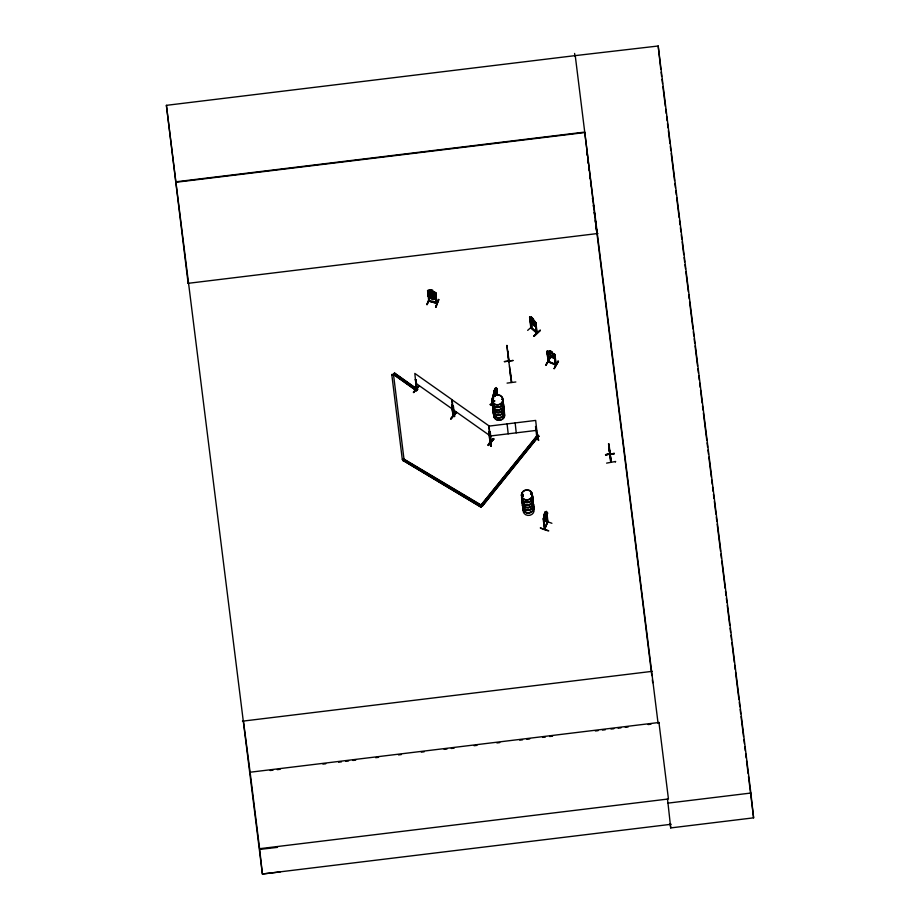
<?xml version="1.0" encoding="UTF-8"?>
<svg xmlns="http://www.w3.org/2000/svg" width="920" height="920" viewBox="0 0 920 920"><rect width="100%" height="100%" fill="white"/><g stroke="black" fill="none" stroke-linecap="round" stroke-linejoin="round"><path stroke-width="1.38" d="M492.97 400.809L493.534 400.821M502.447 399.452L501.745 399.441M522.123 496.064L522.077 495.27M522.824 503.493L522.939 503.067A5.6 5.071 -6.3 0 0 527.919 510.186A5.6 5.071 -6.3 0 0 533.232 503.148M522.997 496.041L523.319 495.409L522.491 495.213M531.955 494.592L531.035 494.373M531.863 494.27L531.197 494.362M531.208 494.488L531.668 494.132M546.595 516.545C539.131 534.945 551.287 502.469 546.56 516.568M611.11 462.024L610.121 453.974M535.635 322.471L536.889 333.27L530.736 327.738L531.415 328.256L529.92 317.572L530.253 318.274M534.037 325.162L533.428 318.998L531.461 317.181L535.635 322.575L536.268 332.706M536.647 332.856L531.07 327.152M490.279 404.731L490.429 404.11L492.763 404.972M540.408 528.057C557.221 533.128 543.996 530.288 540.419 527.816M508.656 361.663L509.001 361.249M509.093 361.594L508.622 360.928M509.542 366.574L511.244 382.11M511.692 382.421L510.462 372.209M416.484 388.964L417.3 389.861L416.3 389.183M416.323 389.585L417.036 390.034M453.64 416.047L454.572 415.909L453.801 415.426L453.64 416.047L451.697 399.429L414.839 373.428L416.415 389.631L415.506 379.454L417.22 389.804L416.369 389.275M453.606 415.644L454.376 416.185M453.721 415.782L454.422 416.541L452.812 405.916L453.249 406.571M489.911 441.289L491.452 441.956M537.476 435.999L537.464 436.655L535.67 420.428L488.807 426.132L490.705 442.416L490.118 440.956M544.329 528.942L544.801 529.414L544.732 528.172M545.951 511.623L543.226 518.707L544.41 529.368L547.618 521.479M547.239 522.123L547.63 522.767L546.342 511.267L547.63 521.916L544.444 529.287M493.246 395.002L496.363 387.573L497.329 395.381M544.065 514.51L544.651 528.666M511.647 382.433L511.508 381.719M493.833 400.683L492.844 399.878M502.4 399.705L502.171 399.28M523.146 495.903L523.353 495.259M490.279 404.697L492.625 405.536M490.406 404.397L492.809 405.11M429.214 296.746L428.133 296.148L427.777 292.87L428.616 291.847L435.045 293.756L435.999 295.308M428.168 296.056L430.951 297.298L431.054 298.609L433.803 299.414L431.089 298.528L431.043 297.286L429.628 296.481L429.375 294.204L430.64 293.63L433.193 294.388L434.677 295.768L434.918 298.046L433.596 298.046L433.803 299.414M435.01 293.836L435.907 295.285M429.18 296.78L436.39 298.494L435.482 298.701M428.375 291.364L427.731 290.869L429.559 301.311L428.731 300.368M427.915 293.767L428.961 295.216L435.332 297.148L436.137 296.217M430.111 289.662L430.341 290.95L429.019 290.95L429.272 293.227L433.308 295.366L434.562 294.803L434.32 292.525L432.906 291.709L432.883 290.386L430.111 289.662L430.249 290.881L428.386 290.317L434.792 292.135L433.021 291.605M428.904 295.24L435.332 297.148L436.08 296.102M426.765 304.577L430.1 296.861L427.179 304.509M427.11 304.658L430.065 296.872M428.455 290.294L427.558 290.502L428.777 301.162C429.812 300 437.805 302.289 436.977 303.519L435.712 292.847M435.045 293.353L435.896 293.308L435.045 293.353L436.206 303.335M436.264 298.528L435.804 292.859M435.608 297.332L436.057 303.289L436.229 302.577L436.977 303.186L428.639 301.082L436.897 303.497M438.518 299.379L435.574 307.199L438.943 299.678M438.564 299.552L436.022 307.315M494.132 390.885L495.201 388.412L494.132 390.885L493.982 395.956L495.615 393.38L495.788 388.895L495.213 389.723M494.327 391.011L494.925 389.125M496.409 387.699L495.305 389.758L495.109 388.378M496.88 394.645L496.547 388.297L497.616 395.473M496.834 388.389L496.259 388.976M544.249 515.809L545.088 512.083L546.02 514.878L543.962 519.65M544.111 514.591L545.18 512.118M543.639 518.696L544.801 529.322M546.238 512.681L546.813 512.095L547.963 522.123C546.526 525.147 545.629 512.463 546.813 512.095M544.721 529.379L547.906 521.571M551.908 523.284L543.731 520.352M491.429 441.922L489.877 441.565L489.049 431.48L490.303 432.331L489.049 431.48M548.182 361.157L548.964 362.147L548.205 361.916L546.997 351.256L549.688 351.923M547.791 352.199L547.204 351.635L548.964 362.147M547.354 354.522L548.297 356.074L554.461 358.593L555.22 357.753M549.55 351.923L549.458 350.623L552.069 351.728L553.679 356.258L552.483 356.684L548.642 354.131L548.389 351.854L549.642 351.992L549.55 350.692M552.161 353.027L554.863 354.476L547.779 351.164M546.135 365.228L550.068 357.788M550.091 357.995L545.767 365.113L550.045 357.788M548.884 362.112L548.377 361.157M554.99 354.936L556.163 364.883L555.231 364.803L554.265 354.625L554.99 354.936L554.139 354.878L555.278 364.906L555.956 365.171L554.771 354.453M555.231 364.55L555.91 364.745M558.014 361.157L558.474 361.548L554.162 368.655L558.06 361.18M492.867 400.05L492.66 400.971M494.074 400.729L493.223 401.269L492.556 400.556M501.791 399.153L502.504 399.383M522.33 495.132L523.342 494.971M490.693 442.382L491.395 442.244L490.268 432.055M535.543 426.558L536.371 426.73L535.543 426.558L536.774 436.827L536.624 436.08M536.659 436.413L537.406 436.322M403.041 460.448L403.995 459.126L482.114 505.62L481.183 507.242L403.041 460.448L481.183 507.242M403.075 460.759C406.433 457.964 399.464 460.08 404.029 459.436L482.344 506.103L538.798 436.091L537.418 435.183L480.976 505.195L536.555 436.597M481.148 506.931L482.114 505.62M489.9 438.207L490.992 445.993M482.344 506.103L538.798 436.091M417.185 389.447L416.99 390.091L416.127 379.891M419.117 386.135L413.31 392.368L419.094 385.997M413.701 392.644L419.106 386.147M452.962 414.909L451.743 405.018L453.341 415.633L452.801 414.494M452.548 414.839L453.422 415M456.262 412.355L451.053 418.956M456.124 412.413L450.616 418.83L456.205 412.16M493.867 439.047C492.89 437.034 487.301 445.234 488.405 445.464L493.833 439.001L488.393 445.441M493.476 438.587L488.014 445.199L493.546 438.794M427.869 292.905L428.685 291.904M394.53 372.968L393.495 374.52L394.53 372.968L417.611 389.528L416.541 390.77L393.495 374.52L391.793 374.728L393.461 374.21L416.541 390.77M416.507 390.459L417.577 389.217M535.382 326.347L535.992 325.726L535.428 326.439L530.667 322.103L529.621 316.986L530.794 327.808L537.119 333.028L535.946 323.104L535.175 322.793L536.268 332.822M530.667 322.103L529.977 320.252M535.704 322.517L534.934 321.436M535.428 326.439L530.736 322.046M527.666 330.384L534.025 324.668M535.946 323.104L535.175 322.793M531.599 327.692L536.843 332.913M531.357 328.198L530.943 322.334M533.841 335.88C542.363 328.164 542.547 328.739 534.163 336.341L533.83 335.857M533.876 336.053L540.143 330.119M491.315 442.347L491.383 441.565L490.475 441.657M429.433 301.3L429.099 296.769M436.241 303.002L436.931 303.117M522.307 495.799L523.112 495.845M523.273 496.121L522.491 496.213M548.262 361.192L548.757 362.158M548.205 361.916L556.025 365.136M454.376 416.565L454.491 415.909M536.555 436.057L537.384 436.747M490.947 446.004L490.233 440.714M453.836 415.782L452.145 399.889L489.014 425.891L490.279 437.368M537.073 432.469L538.545 440.416L537.038 432.319M538.534 440.392L537.096 432.48M507.874 351.336L509.024 361.652L508.932 360.881M504.39 361.56L513.176 360.467L504.413 361.686M507.069 383.111L515.844 381.972M188.151 283.429L166.393 105.34L575.241 55.614L658.076 723.338L659.03 723.223L658.95 722.499L250.113 772.225L250.194 772.949L243.42 721.061M670.185 823.641L670.714 827.919L753.606 817.834L750.869 793.04L658.191 46L575.241 55.614M280.186 871.942L262.395 874L175.881 181.815L584.729 132.089L596.976 233.599L596.263 227.941M175.927 182.275L584.775 132.549M188.129 283.325L597.942 233.484M489.9 436.046L536.762 430.353M608.534 443.704L609.144 448.741M608.706 444.383L608.833 446.004M608.948 446.993L609.132 449.017M609.005 447.269L608.683 444.084L610.742 461.817M609.431 451.306L609.672 452.18M614.318 453.456L605.544 454.629M614.33 453.56L605.556 454.733L614.307 453.422M610.972 461.253L608.637 443.693M615.376 462.07C614.468 461.587 619.85 460.69 606.591 463.128M242.454 721.176L652.257 671.335M270.158 770.523L273.01 770.178M277.288 769.649L280.14 769.304M322.92 764.106L325.772 763.761M338.617 762.197L341.469 761.852M345.747 761.323L348.599 760.978M352.877 760.46L355.729 760.115M375.693 757.689L378.546 757.344M398.509 754.906L401.361 754.561M421.325 752.134L424.178 751.789M444.153 749.363L447.005 749.018M451.283 748.489L454.135 748.144M474.099 745.717L476.951 745.372M496.915 742.946L499.767 742.589M519.731 740.163L522.583 739.818M526.861 739.3L529.724 738.956M542.558 737.391L545.41 737.046M549.688 736.529L552.54 736.172M595.32 730.974L598.172 730.63M602.45 730.1L605.303 729.755M611.006 729.065L613.858 728.72M618.136 728.203L620.988 727.846M625.278 727.329L628.13 726.984M648.094 724.557L650.946 724.212M671.232 824.274L262.395 874L259.601 848.7L668.438 798.974L658.95 722.499M670.714 827.919L667.977 803.125L750.869 793.04M259.681 849.413L277.472 847.366M547.814 351.084L547.032 351.175L548.17 361.847M531.012 327.485L529.92 317.572M536.705 436.781L536.509 436.126M555.784 364.78L548.044 361.41M522.732 496.075L522.203 495.397L522.594 496.041M529.552 317.055L530.253 317.204M435.528 298.747L433.573 298.126L433.699 299.356M428.881 300.414L429.536 300.656M493.488 393.668L495.259 390.137L495.512 392.414L494.511 394.714L494.258 392.437M543.226 518.707L544.088 522.353M549.067 361.641L556.048 364.492M453.169 415.575L452.72 414.517M450.938 418.876L456.55 412.562L456.147 412.114M531.599 318.561L530.633 318.044L532.001 322.218L534.808 323.886L533.496 320.286M609.822 454.629L609.224 448.431L609.511 451.536M610.731 462.07L609.592 451.444M555.278 364.906L555.197 364.469M558.141 361.387L554.162 368.655M538.832 436.402L537.418 435.183M480.941 504.884L482.31 505.793M415.311 379.684L415.943 380.109M451.547 405.237L452.18 405.674M415.932 383.341L451.639 408.526M453.249 409.803L490.107 435.804M394.565 373.278L417.611 389.528M434.757 292.169L435.769 292.939M543.536 521.87L544.111 522.249M534.865 321.494L530.15 317.204L531.668 318.504L531.541 317.273M531.645 318.964L533.542 320.689M531.898 321.241L533.795 322.966M490.279 440.691L491.015 446.2M587.684 159.988L588.041 162.817M589.651 175.559L590.007 178.388M590.536 182.631L590.904 185.472M592.871 201.043L592.503 198.214L592.986 201.48M593.756 208.115L593.4 205.286L593.871 208.598M594.297 212.37L594.654 215.199M595.366 220.857L595.723 223.686L595.286 219.983M661.101 72.22L661.63 76.487M661.986 79.338L662.515 83.616M662.871 86.468L665.344 106.432M665.7 109.284L666.23 113.562M666.586 116.414L667.115 120.692M667.471 123.533L668 127.811M668.357 130.663L669.944 143.497M670.3 146.349L670.829 150.627M671.186 153.479L674.544 180.561M674.9 183.413L675.429 187.691M675.786 190.543L676.315 194.821M676.66 197.673L679.144 217.626M679.5 220.478L680.029 224.756M680.374 227.608L680.915 231.886M681.26 234.738L681.8 239.016M682.145 241.868L683.744 254.702M684.089 257.554L684.63 261.832M684.974 264.684L685.515 268.95M685.86 271.802L688.344 291.767M688.689 294.618L689.23 298.897M689.574 301.748L692.944 328.831M693.289 331.683L693.818 335.961M694.174 338.813L694.703 343.091M695.06 345.943L697.532 365.895M697.889 368.747L698.418 373.025M698.774 375.877L699.303 380.155M699.66 383.007L700.189 387.285M700.545 390.137L702.132 402.971M702.489 405.823L703.018 410.09M703.374 412.942L706.732 440.036M707.089 442.888L707.618 447.166M707.974 450.018L708.504 454.296M708.86 457.148L711.332 477.1M711.689 479.952L712.218 484.23M712.574 487.082L713.103 491.36M713.46 494.212L713.989 498.49M714.345 501.342L715.932 514.165M716.289 517.017L716.818 521.295M717.174 524.147L720.532 551.241M720.889 554.082L721.418 558.359M721.774 561.212L725.132 588.305M725.489 591.157L726.018 595.435M726.363 598.287L726.904 602.554M727.248 605.406L729.732 625.37M730.077 628.222L730.618 632.5M730.963 635.352L731.492 639.63M731.848 642.482L734.332 662.434M734.678 665.286L735.206 669.564M735.563 672.417L738.921 699.499M739.277 702.351L739.806 706.629M740.163 709.481L740.692 713.759M741.048 716.611L743.521 736.575M743.877 739.427L744.406 743.705M744.763 746.545L745.292 750.823M745.648 753.675L746.178 757.953M746.534 760.806L748.121 773.639M748.477 776.491L753.606 817.834M667.448 798.859L667.977 803.125M586.96 152.881L587.316 155.721M587.846 159.965L588.225 163.036M588.754 167.302L589.099 170.154M589.778 175.536L590.168 178.698M590.651 182.62L591.043 185.817M594.343 212.359L594.757 215.717M596.171 227.102L651.808 675.579M652.337 679.845L652.694 682.697M614.341 453.663L605.556 454.733M510.634 376.487L506.909 345.345L508.714 361.686M393.461 374.21L404.029 459.436M391.759 374.417L402.327 459.643M250.113 772.225L259.601 848.7M166.393 105.34L175.881 181.815M608.959 447.384L609.235 449.661M658.191 46L660.767 69.414M574.609 53.429L574.919 56.166M611.121 461.598L609.017 444.348M548.389 356.19L549.102 361.893M533.048 318.964L531.829 317.848M531.461 317.181L532.139 323.438M545.088 512.083L545.192 513.429M544.904 512.819L544.26 514.303M515.154 422.924L516.246 432.848M507.092 423.913L508.197 433.826M494.281 390.609L494.304 392.058M493.281 394.945L493.522 397.106M493.189 394.91L493.603 398.279M488.865 431.698L489.969 441.726M453.445 406.353L454.606 416.323M451.743 405.018L452.939 414.943M532.162 499.433A5.508 4.991 -6.3 0 1 528.344 507.437A5.508 4.991 -6.3 0 1 522.686 500.583M530.633 493.626A5.52 5.002 -6.3 0 1 531.507 500.652A5.52 5.002 -6.3 0 1 523.756 501.595A5.52 5.002 -6.3 0 1 522.882 494.569M530.667 493.407A5.6 5.071 -6.3 0 1 531.553 500.537A5.6 5.071 -6.3 0 1 523.687 501.492A5.6 5.071 -6.3 0 1 522.801 494.373M530.575 493.178A5.508 4.991 -6.3 0 1 531.449 500.181A5.508 4.991 -6.3 0 1 523.71 501.124A5.508 4.991 -6.3 0 1 522.836 494.12M532.174 499.583A5.508 4.991 -6.3 0 1 528.367 507.587A5.508 4.991 -6.3 0 1 522.709 500.733M531.921 497.294A5.508 4.991 -6.3 0 1 528.816 505.172A5.508 4.991 -6.3 0 1 522.054 499.709M531.967 496.938A5.6 5.071 -6.3 0 1 528.804 504.953A5.6 5.071 -6.3 0 1 521.939 499.399M531.886 496.823A5.52 5.002 -6.3 0 1 528.77 504.723A5.52 5.002 -6.3 0 1 521.996 499.249M532.784 505.091A5.508 4.991 -6.3 0 1 528.977 513.096A5.508 4.991 -6.3 0 1 523.308 506.241M533.036 507.391A5.508 4.991 -6.3 0 1 529.931 515.269A5.508 4.991 -6.3 0 1 523.169 509.806M533.128 503.022A5.508 4.991 -6.3 0 1 527.896 509.944A5.508 4.991 -6.3 0 1 522.962 503.044M532.208 499.836A5.508 4.991 -6.3 0 1 528.39 507.84A5.508 4.991 -6.3 0 1 522.732 500.986M532.829 504.746A5.6 5.071 -6.3 0 1 528.954 512.877A5.6 5.071 -6.3 0 1 523.204 505.908M533.243 503.297A5.6 5.071 -6.3 0 1 527.93 510.324A5.6 5.071 -6.3 0 1 522.916 503.32M533.439 505.758A5.52 5.002 -6.3 0 1 528.919 512.647A5.52 5.002 -6.3 0 1 522.847 507.046M502.906 400.637A5.508 4.991 -6.3 0 1 494.028 403.972A5.508 4.991 -6.3 0 1 495.454 395.381A5.508 4.991 -6.3 0 1 502.906 400.637A5.52 5.002 -6.3 0 1 496.915 407.491A5.52 5.002 -6.3 0 1 493.43 399.475M502.527 401.994A5.6 5.071 -6.3 0 1 499.364 409.998A5.6 5.071 -6.3 0 1 492.487 404.443M493.649 402.017A5.6 5.071 -6.3 0 1 494.707 401.074M503.125 402.868A5.52 5.002 -6.3 0 1 498.605 409.768A5.52 5.002 -6.3 0 1 492.534 404.156M493.683 401.752A5.52 5.002 -6.3 0 1 494.718 400.832M502.929 400.407A5.6 5.071 -6.3 0 1 496.88 407.399A5.6 5.071 -6.3 0 1 493.35 399.28M502.469 402.201A5.508 4.991 -6.3 0 1 499.364 410.078A5.508 4.991 -6.3 0 1 492.602 404.616M502.711 404.34A5.508 4.991 -6.3 0 1 499.594 412.217A5.508 4.991 -6.3 0 1 492.832 406.755M502.815 400.131A5.508 4.991 -6.3 0 1 497.582 407.065A5.508 4.991 -6.3 0 1 492.648 400.154M504.022 411.125A5.508 4.991 -6.3 0 1 499.514 418.013A5.508 4.991 -6.3 0 1 493.453 412.413M503.562 412.137A5.508 4.991 -6.3 0 1 500.457 420.014A5.508 4.991 -6.3 0 1 493.695 414.552M503.677 407.928A5.508 4.991 -6.3 0 1 498.444 414.862A5.508 4.991 -6.3 0 1 493.499 407.951M503.389 409.791A5.6 5.071 -6.3 0 1 499.502 417.933A5.6 5.071 -6.3 0 1 493.764 410.964M503.734 408.388A5.52 5.002 -6.3 0 1 498.49 415.322A5.52 5.002 -6.3 0 1 493.546 408.411M503.792 408.204A5.6 5.071 -6.3 0 1 498.479 415.242A5.6 5.071 -6.3 0 1 493.453 408.227M503.792 407.134A5.508 4.991 -6.3 0 1 497.501 412.758A5.508 4.991 -6.3 0 1 493.281 405.892M502.745 404.742A5.508 4.991 -6.3 0 1 503.447 405.869M503.987 410.665A5.52 5.002 -6.3 0 1 499.468 417.565A5.52 5.002 -6.3 0 1 493.396 411.953M503.585 412.286A5.508 4.991 -6.3 0 1 500.48 420.164A5.508 4.991 -6.3 0 1 493.706 414.702M496.719 390.839L495.017 396.301L496.719 390.839M493.66 394.99L493.649 395.761L493.66 394.99M545.238 513.832L544.237 516.143L544.49 518.42L545.491 516.108L545.238 513.832M429.548 293.825L431.514 295.815L429.939 296.7L432.147 296.274L434.516 298.057L432.653 296.159L434.32 295.285L432.043 295.711L429.548 293.825M433.308 295.366L430.744 294.607L430.997 296.884L433.55 297.643L433.308 295.366M433.205 298.517L431.56 298.034L433.205 298.517M432.331 290.559L430.686 290.064L432.331 290.559M432.94 292.111L430.387 291.352L430.64 293.63L433.193 294.388L432.94 292.111M551.528 351.831L549.964 351.164L551.528 351.831M552.126 353.429L549.688 352.406L549.941 354.683L552.379 355.706L552.126 353.429M523.457 498.824A5.508 4.991 -6.3 0 0 532.335 495.489A5.508 4.991 -6.3 0 0 524.883 490.233A5.508 4.991 -6.3 0 0 523.457 498.824M523.48 499.065A5.508 4.991 -6.3 0 0 532.358 495.73A5.508 4.991 -6.3 0 0 524.906 490.475A5.508 4.991 -6.3 0 0 523.48 499.065M494.005 403.742A5.508 4.991 -6.3 0 0 502.872 400.407A5.508 4.991 -6.3 0 0 495.42 395.151A5.508 4.991 -6.3 0 0 494.005 403.742M498.904 412.516A5.508 4.991 -6.3 0 0 502.722 404.501A5.52 5.002 -6.3 0 1 498.916 412.539A5.52 5.002 -6.3 0 1 493.246 405.674A5.508 4.991 -6.3 0 0 498.904 412.516"/></g></svg>
